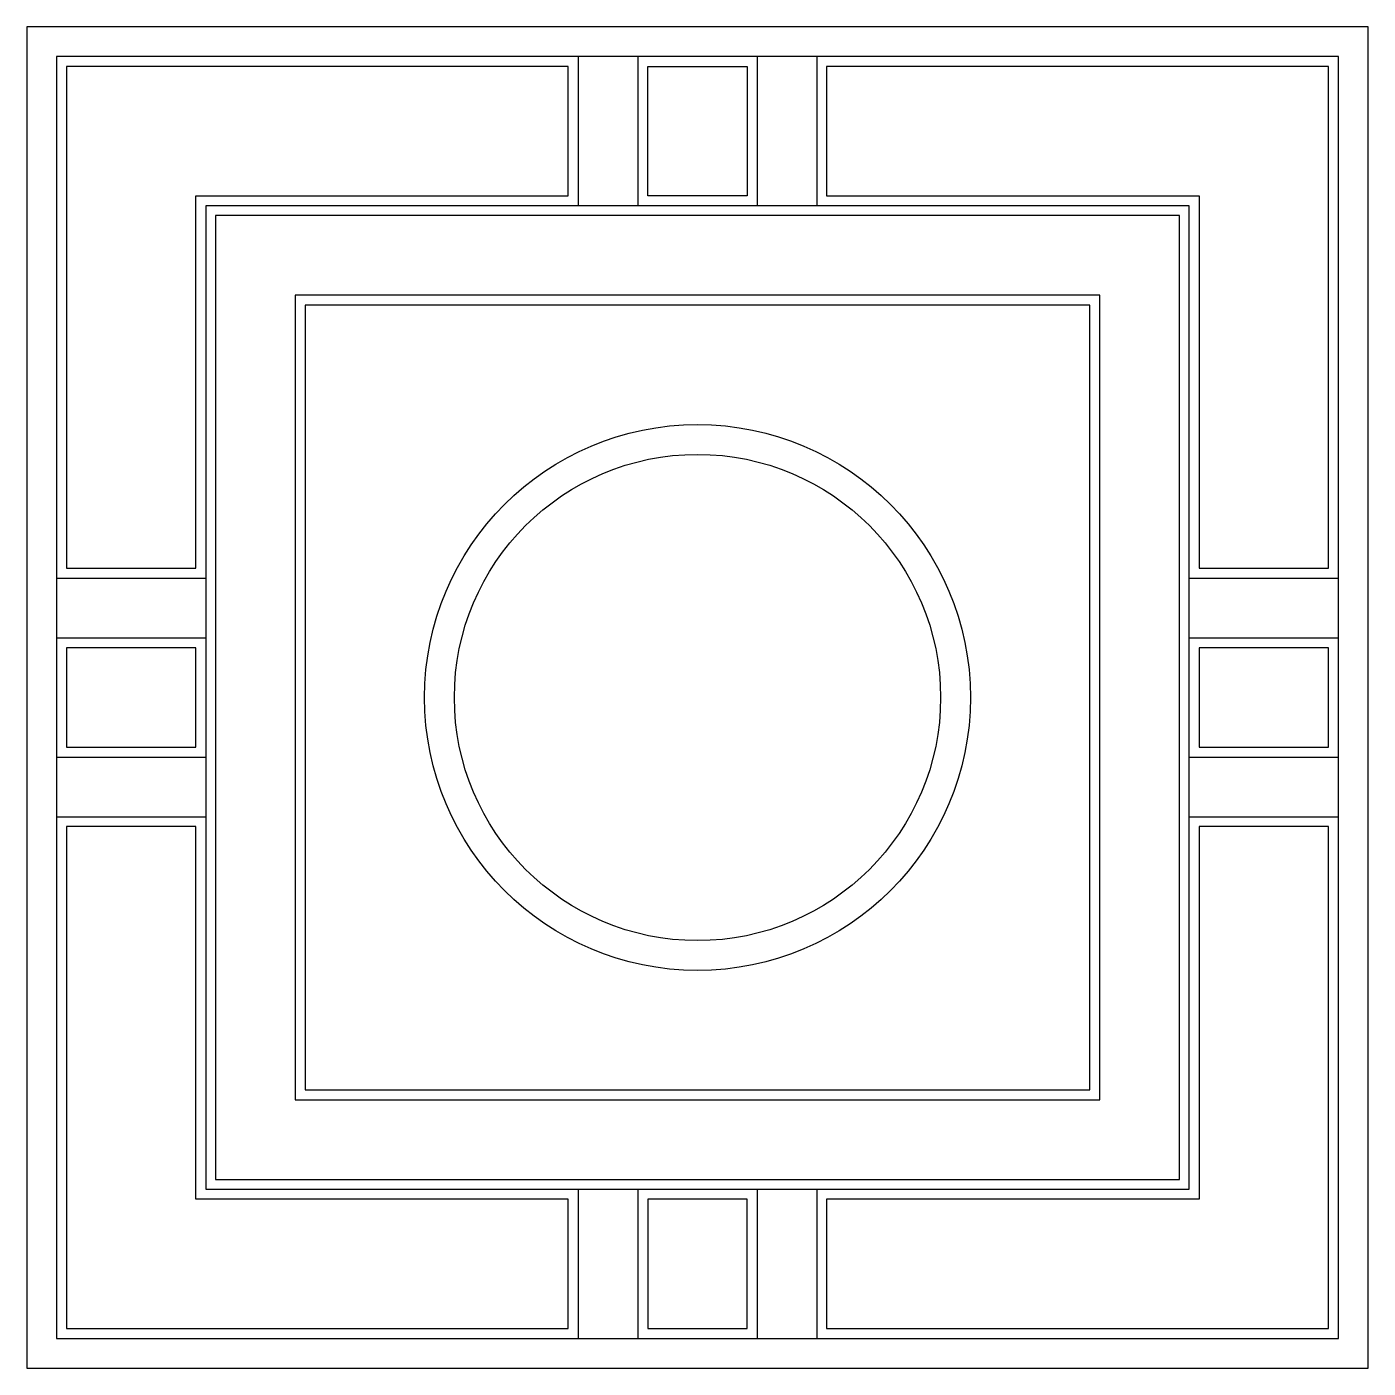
# Model space of a CAD drawing. Extents: x 637 to 3337, y 10818 to 13518.
import ezdxf

# ---------------------------------------------------------------- set-up
doc = ezdxf.new("R2010")
doc.units = 0
doc.header["$MEASUREMENT"] = 0
for name, color, linetype in [('3', 3, 'CONTINUOUS'), ('4', 4, 'CONTINUOUS'), ('7', 7, 'CONTINUOUS')]:
    doc.layers.add(name, color=color, linetype=linetype)

msp = doc.modelspace()

# ---------------------------------------------------------------- linework, layer by layer
at = {"layer": '3'}
for points in [[(717.3, 13437.6), (717.3, 12427.6), (977.3, 12427.6), (977.3, 13177.6), (1727.3, 13177.6), (1727.3, 13437.6), (717.3, 13437.6)], [(2087.3, 13177.6), (1887.3, 13177.6), (1887.3, 13437.6), (2087.3, 13437.6)], [(3257.3, 12427.6), (3257.3, 13437.6), (2247.3, 13437.6), (2247.3, 13177.6), (2997.3, 13177.6), (2997.3, 12427.6)], [(1017.3, 11197.6), (2957.3, 11197.6), (2957.3, 13137.6), (1017.3, 13137.6)], [(1177.3, 11357.6), (2797.3, 11357.6), (2797.3, 12977.6), (1177.3, 12977.6)], [(977.3, 12267.6), (717.3, 12267.6), (717.3, 12067.6), (977.3, 12067.6)], [(3257.3, 12067.6), (3257.3, 12267.6), (2997.3, 12267.6), (2997.3, 12067.6)], [(717.3, 10897.6), (1727.3, 10897.6), (1727.3, 11157.6), (977.3, 11157.6), (977.3, 11907.6), (717.3, 11907.6)], [(3257.3, 10897.6), (3257.3, 11907.6), (2997.3, 11907.6), (2997.3, 11157.6), (2247.3, 11157.6), (2247.3, 10897.6)], [(2087.3, 11157.6), (1887.3, 11157.6), (1887.3, 10897.6), (2087.3, 10897.6)]]:
    msp.add_lwpolyline(points, close=True, dxfattribs=at)
msp.add_circle((1987.3, 12167.6), 489.4, dxfattribs=at)
at = {"layer": '4'}
msp.add_lwpolyline([(637.3, 10817.6), (3337.3, 10817.6), (3337.3, 13517.6), (637.3, 13517.6)], close=True, dxfattribs=at)
at = {"layer": '7'}
for p, q in [((1747.3, 13457.6), (1747.3, 13157.6)), ((1867.3, 13457.6), (1867.3, 13157.6)), ((2107.3, 13457.6), (2107.3, 13157.6)), ((2227.3, 13457.6), (2227.3, 13157.6)), ((997.3, 13157.6), (997.3, 11177.6)), ((2977.3, 13157.6), (997.3, 13157.6)), ((2977.3, 11177.6), (2977.3, 13157.6)), ((697.3, 12407.6), (997.3, 12407.6)), ((2977.3, 12407.6), (3277.3, 12407.6)), ((697.3, 12287.6), (997.3, 12287.6)), ((2977.3, 12287.6), (3277.3, 12287.6)), ((697.3, 12047.6), (997.3, 12047.6)), ((2977.3, 12047.6), (3277.3, 12047.6)), ((697.3, 11927.6), (997.3, 11927.6)), ((2977.3, 11927.6), (3277.3, 11927.6)), ((997.3, 11177.6), (2977.3, 11177.6)), ((1747.3, 11177.6), (1747.3, 10877.6)), ((1867.3, 11177.6), (1867.3, 10877.6)), ((2107.3, 11177.6), (2107.3, 10877.6)), ((2227.3, 11177.6), (2227.3, 10877.6))]:
    msp.add_line(p, q, dxfattribs=at)
for points in [[(3277.3, 13457.6), (697.3, 13457.6), (697.3, 10877.6), (3277.3, 10877.6)], [(1197.3, 11377.6), (2777.3, 11377.6), (2777.3, 12957.6), (1197.3, 12957.6)]]:
    msp.add_lwpolyline(points, close=True, dxfattribs=at)
msp.add_circle((1987.3, 12167.6), 549.4, dxfattribs=at)

doc.saveas('drawing.dxf')
